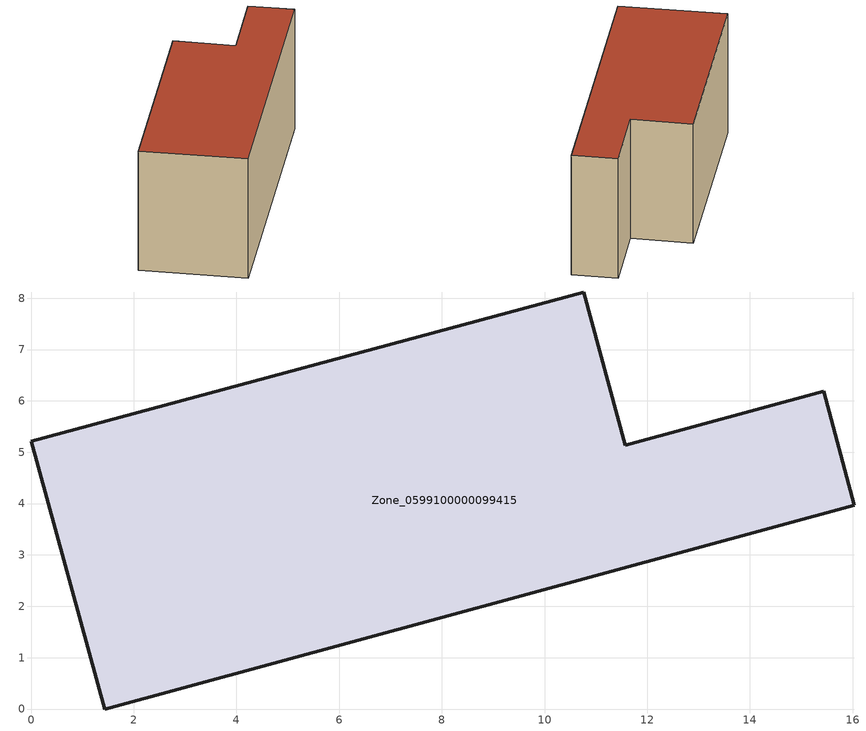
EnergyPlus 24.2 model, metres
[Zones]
Zone_0599100000099415
 floor ground (C_G): 1.44,0 0,5.21 10.76,8.12 11.57,5.13 15.44,6.19 16.04,3.97 z0
 wall outside (C_F): 11.57,5.13 10.76,8.12 0,5.21 1.44,0 16.04,3.97 15.44,6.19 11.57,5.13 z0:6.63
 roof outside (C_R): 16.04,3.97 15.44,6.19 11.57,5.13 10.76,8.12 0,5.21 1.44,0 z6.63
[BUILDING]
Pand.0599100000099415: North Axis=0; Terrain=City; Loads Convergence Tolerance Value=0.04; Temperature Convergence Tolerance Value=0.4; Solar Distribution=FullExterior; Maximum Number of Warmup Days=25; Minimum Number of Warmup Days=1
[Site:Location]
Rotterdam.The.Hague.AP_ZH_NLD Design_Conditions: Latitude=51.96; Longitude=4.45; Time Zone=1; Elevation=-4.5
[SITE:GROUNDTEMPERATURE:BUILDINGSURFACE]
18, 18, 18, 18, 18, 18, 18, 18, 18, 18, 18, 18
[MATERIAL] Thermal Absorptance=0.9; Solar Absorptance=0.7; Visible Absorptance=0.7
Name | Roughness | Thickness | Conductivity | Density | Specific Heat
G.TI.1975-1991 | MediumSmooth | 0.15 | 0.288461 | 540 | 1210
F.TI.1975-1991 | Rough | 0.3 | 0.230769 | 1920 | 840
R.TI.1975-1991 | MediumRough | 0.2 | 0.153846 | 1500 | 1000
[CONSTRUCTION]
C_G: G.TI.1975-1991
C_F: F.TI.1975-1991
C_R: R.TI.1975-1991
[ZONE]
Zone_0599100000099415: Type=1; Multiplier=1; Ceiling Height=Autocalculate; Volume=Autocalculate; Floor Area=autocalculate; Part of Total Floor Area=Yes
[ZONEINFILTRATION:DESIGNFLOWRATE]
Infil_Zone_0599100000099415: Zone or ZoneList or Space or SpaceList=Zone_0599100000099415; Schedule=AlwaysOn; Design Flow Rate Calculation Method=Flow/Area; Flow Rate per Floor Area=0.003; Constant Term Coefficient=1; Temperature Term Coefficient=0; Velocity Term Coefficient=0; Velocity Squared Term Coefficient=0
[HVACTEMPLATE:ZONE:IDEALLOADSAIRSYSTEM]
Zone_0599100000099415: Maximum Heating Supply Air Temperature=50; Minimum Cooling Supply Air Temperature=13; Maximum Heating Supply Air Humidity Ratio=0.0156; Minimum Cooling Supply Air Humidity Ratio=0.0077; Heating Limit=NoLimit; Cooling Limit=NoLimit; Dehumidification Control Type=ConstantSensibleHeatRatio; Cooling Sensible Heat Ratio=0.7; Dehumidification Setpoint=60; Humidification Control Type=None; Humidification Setpoint=30; Outdoor Air Method=None; Outdoor Air Flow Rate per Person=0.00944; Outdoor Air Flow Rate per Zone Floor Area=0; Outdoor Air Flow Rate per Zone=0; Demand Controlled Ventilation Type=None; Outdoor Air Economizer Type=NoEconomizer; Heat Recovery Type=None; Sensible Heat Recovery Effectiveness=0.7; Latent Heat Recovery Effectiveness=0.65
[ZONECONTROL:THERMOSTAT]
ThermostatControl_Zone_0599100000099415: Zone or ZoneList=Zone_0599100000099415; Control Type Schedule=DualSetpointControlType; Control 1=Thermostat_Zone_0599100000099415; Temperature Difference Between Cutout And Setpoint=0
[THERMOSTATSETPOINT:DUALSETPOINT]
Thermostat_Zone_0599100000099415: Heating Setpoint Temperature Schedule=HeatingSetpoint_Zone_0599100000099415; Cooling Setpoint Temperature Schedule=CoolingSetpoint_Zone_0599100000099415
[SCHEDULE:COMPACT]
HeatingSetpoint_Zone_0599100000099415: Through: 12/31, For: AllDays, Until: 24:00, 21
CoolingSetpoint_Zone_0599100000099415: Through: 12/31, For: AllDays, Until: 24:00, 24
DualSetpointControlType: Through: 12/31, For: AllDays, Until: 24:00, 4
AlwaysOn: Through: 12/31, For: AllDays, Until: 24:00, 1
